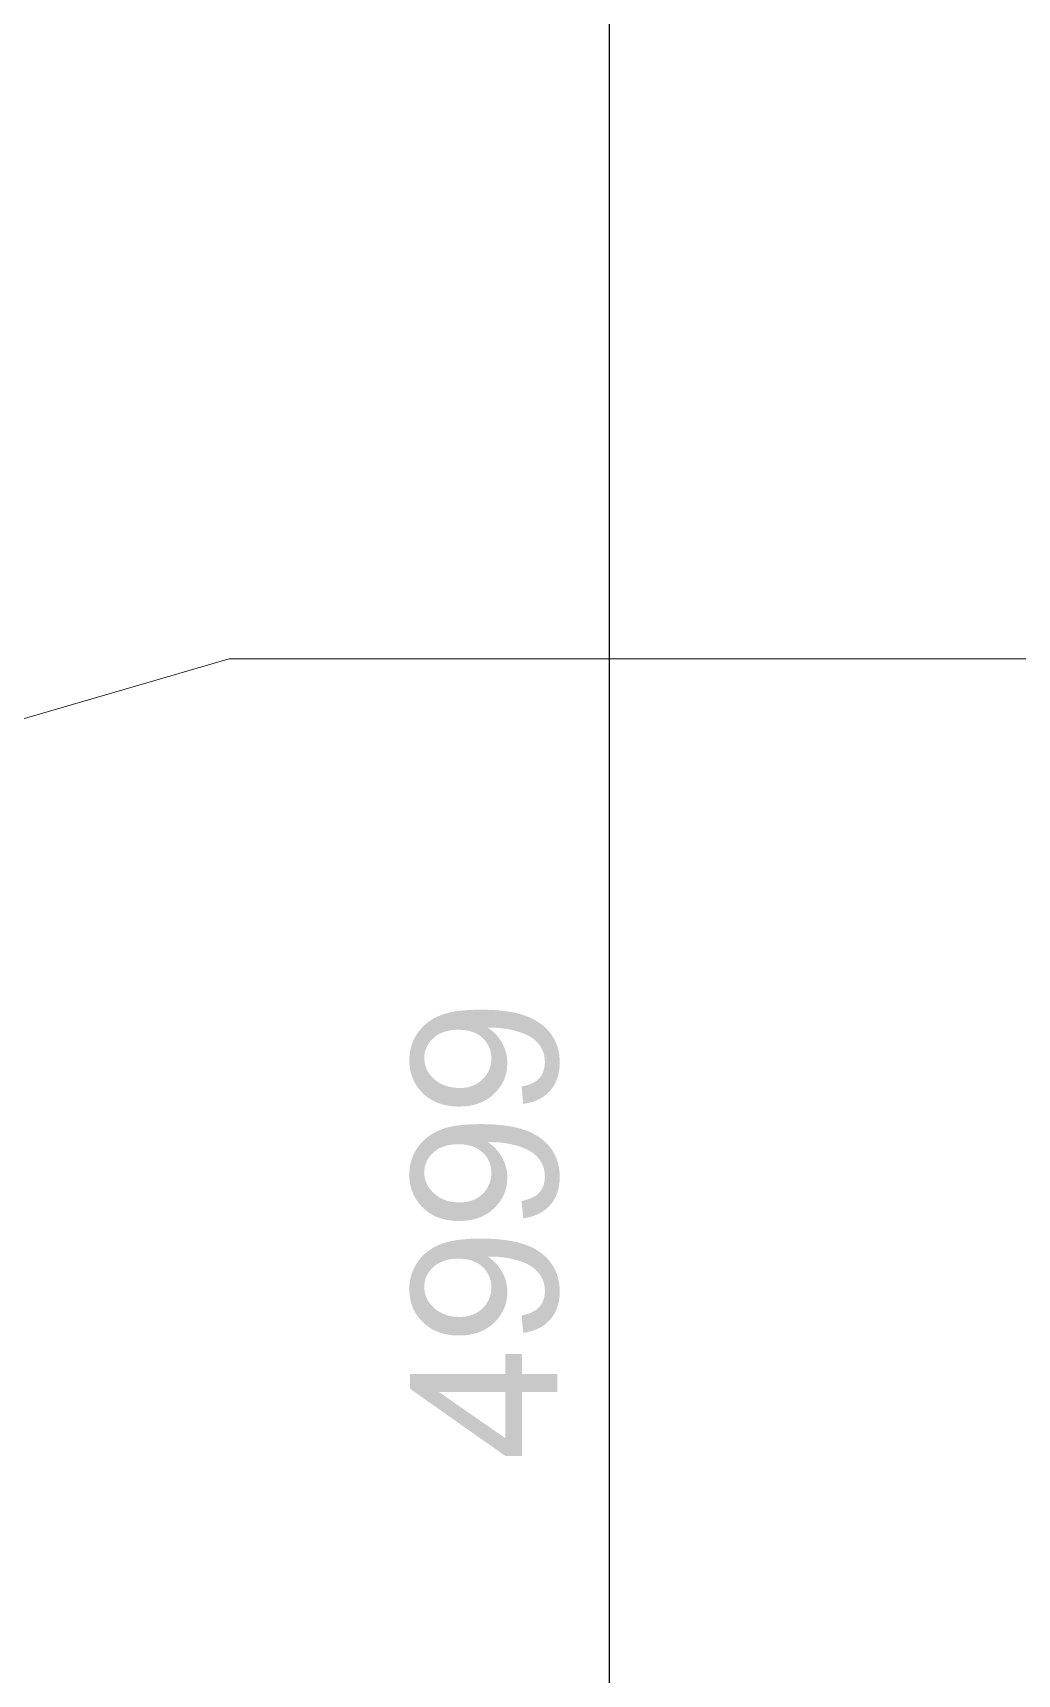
# Model space of a CAD drawing. Header units: millimetres. Extents: x -1336 to 24201, y -1370 to 16142.
# Drawn here: x 8993 to 10029, y 2032 to 3758 of the extents above; entities that cross this region are included whole.
import ezdxf

# ---------------------------------------------------------------- set-up
doc = ezdxf.new("R2010")
doc.units = ezdxf.units.MM
doc.layers.add('A-DIMS-MM', color=7, linetype='Continuous', lineweight=13)
doc.layers.add('A-ELEVATION', color=7, linetype='Continuous', lineweight=13)

msp = doc.modelspace()

# ---------------------------------------------------------------- hatches: boundary and pattern name
at = {"layer": 'A-DIMS-MM'}
h = msp.add_hatch(color=7, dxfattribs=at)
h.paths.add_polyline_path([(9545, 2328.6), (9507.9, 2328.6), (9507.9, 2261.4), (9490.4, 2261.4), (9390, 2332.1), (9390, 2347.7), (9490.4, 2347.7), (9490.4, 2368.6), (9507.9, 2368.6), (9507.9, 2347.7), (9545, 2347.7), (9545, 2328.6)])
h.paths.add_polyline_path([(9490.4, 2328.6), (9420.6, 2328.6), (9490.4, 2280.1), (9490.4, 2328.6)])
h.paths.add_polyline_path([(9509.2, 2390.9), (9507.5, 2409.2), (9509.1, 2409.5), (9510.6, 2409.9), (9512.1, 2410.2), (9513.5, 2410.6), (9514.8, 2411.1), (9516.1, 2411.5), (9517.4, 2412.1), (9518.6, 2412.6), (9519.7, 2413.2), (9520.8, 2413.8), (9521.9, 2414.4), (9522.8, 2415.1), (9523.8, 2415.8), (9524.6, 2416.5), (9525.4, 2417.3), (9526.2, 2418.1), (9526.9, 2418.9), (9527.5, 2419.8), (9528.2, 2420.7), (9528.7, 2421.6), (9529.2, 2422.5), (9529.7, 2423.5), (9530.2, 2424.5), (9530.5, 2425.6), (9530.9, 2426.6), (9531.2, 2427.7), (9531.4, 2428.9), (9531.6, 2430), (9531.8, 2431.2), (9531.9, 2432.4), (9532, 2433.6), (9532, 2434.9), (9531.9, 2437.1), (9531.7, 2439.2), (9531.4, 2441.2), (9531, 2443.1), (9530.4, 2445), (9529.7, 2446.8), (9528.9, 2448.6), (9528, 2450.3), (9526.9, 2451.9), (9525.8, 2453.4), (9524.6, 2454.9), (9523.3, 2456.3), (9521.9, 2457.6), (9520.4, 2458.9), (9518.9, 2460), (9517.2, 2461.1), (9515.5, 2462.2), (9513.6, 2463.1), (9511.5, 2464.1), (9509.4, 2465), (9507, 2465.9), (9504.5, 2466.7), (9501.9, 2467.5), (9499.1, 2468.2), (9496.3, 2468.9), (9493.4, 2469.5), (9490.5, 2469.9), (9487.6, 2470.3), (9484.7, 2470.7), (9481.7, 2470.9), (9478.8, 2471), (9475.9, 2471.1), (9475.1, 2471.1), (9474.3, 2471), (9473.2, 2471), (9472, 2471), (9473.2, 2470.2), (9474.3, 2469.5), (9475.3, 2468.7), (9476.4, 2467.8), (9477.4, 2467), (9478.4, 2466.1), (9479.3, 2465.2), (9480.3, 2464.2), (9481.2, 2463.2), (9482.1, 2462.2), (9482.9, 2461.1), (9483.8, 2460), (9484.6, 2458.9), (9485.3, 2457.8), (9486.1, 2456.6), (9486.8, 2455.4), (9487.5, 2454.1), (9488.1, 2452.9), (9488.7, 2451.6), (9489.3, 2450.3), (9489.8, 2449), (9490.2, 2447.7), (9490.7, 2446.4), (9491, 2445.1), (9491.4, 2443.7), (9491.7, 2442.4), (9491.9, 2441), (9492.1, 2439.6), (9492.3, 2438.2), (9492.4, 2436.8), (9492.4, 2435.4), (9492.5, 2433.9), (9492.4, 2431.6), (9492.2, 2429.2), (9492, 2426.9), (9491.6, 2424.7), (9491.1, 2422.5), (9490.5, 2420.3), (9489.8, 2418.2), (9489, 2416.2), (9488, 2414.2), (9487, 2412.2), (9485.9, 2410.3), (9484.6, 2408.4), (9483.2, 2406.6), (9481.8, 2404.8), (9480.2, 2403.1), (9478.5, 2401.4), (9476.7, 2399.8), (9474.9, 2398.3), (9473, 2396.9), (9471, 2395.6), (9468.9, 2394.4), (9466.8, 2393.3), (9464.6, 2392.3), (9462.3, 2391.4), (9460, 2390.6), (9457.6, 2389.9), (9455.1, 2389.4), (9452.6, 2388.9), (9450, 2388.5), (9447.3, 2388.3), (9444.5, 2388.1), (9441.7, 2388.1), (9438.8, 2388.1), (9436, 2388.3), (9433.2, 2388.5), (9430.5, 2388.9), (9427.9, 2389.4), (9425.3, 2390), (9422.8, 2390.7), (9420.4, 2391.5), (9418.1, 2392.5), (9415.8, 2393.5), (9413.6, 2394.6), (9411.5, 2395.9), (9409.5, 2397.2), (9407.5, 2398.7), (9405.6, 2400.3), (9403.7, 2402), (9402, 2403.7), (9400.4, 2405.5), (9398.9, 2407.4), (9397.5, 2409.4), (9396.2, 2411.3), (9395, 2413.4), (9393.9, 2415.5), (9393, 2417.6), (9392.1, 2419.8), (9391.4, 2422.1), (9390.8, 2424.4), (9390.3, 2426.8), (9389.9, 2429.2), (9389.6, 2431.7), (9389.4, 2434.2), (9389.4, 2436.8), (9389.4, 2438.7), (9389.5, 2440.5), (9389.7, 2442.4), (9389.9, 2444.2), (9390.2, 2446), (9390.5, 2447.8), (9390.9, 2449.5), (9391.4, 2451.3), (9391.9, 2453), (9392.5, 2454.7), (9393.2, 2456.4), (9393.9, 2458), (9394.7, 2459.7), (9395.6, 2461.3), (9396.5, 2462.9), (9397.5, 2464.5), (9398.6, 2466), (9399.7, 2467.5), (9400.8, 2468.9), (9402, 2470.3), (9403.3, 2471.7), (9404.6, 2473), (9406, 2474.3), (9407.4, 2475.5), (9408.9, 2476.6), (9410.4, 2477.8), (9412, 2478.8), (9413.6, 2479.9), (9415.3, 2480.8), (9417.1, 2481.8), (9418.9, 2482.6), (9420.7, 2483.5), (9422.7, 2484.3), (9424.7, 2485), (9426.8, 2485.7), (9429.1, 2486.3), (9431.4, 2486.9), (9433.9, 2487.4), (9436.5, 2487.9), (9439.2, 2488.4), (9441.9, 2488.7), (9444.8, 2489.1), (9447.8, 2489.3), (9450.9, 2489.6), (9454.1, 2489.8), (9457.4, 2489.9), (9460.8, 2490), (9464.3, 2490), (9468, 2490), (9471.6, 2489.9), (9475, 2489.8), (9478.4, 2489.6), (9481.7, 2489.4), (9484.9, 2489.1), (9488, 2488.7), (9491, 2488.4), (9493.9, 2487.9), (9496.7, 2487.5), (9499.5, 2486.9), (9502.1, 2486.4), (9504.6, 2485.7), (9507.1, 2485), (9509.4, 2484.3), (9511.6, 2483.5), (9513.8, 2482.7), (9515.9, 2481.8), (9517.9, 2480.9), (9519.9, 2479.9), (9521.8, 2478.9), (9523.7, 2477.8), (9525.4, 2476.7), (9527.1, 2475.5), (9528.8, 2474.3), (9530.4, 2473), (9531.9, 2471.7), (9533.3, 2470.3), (9534.7, 2468.9), (9536, 2467.4), (9537.3, 2465.9), (9538.4, 2464.3), (9539.6, 2462.7), (9540.6, 2461.1), (9541.6, 2459.4), (9542.5, 2457.7), (9543.3, 2456), (9544.1, 2454.2), (9544.7, 2452.4), (9545.3, 2450.5), (9545.9, 2448.6), (9546.3, 2446.7), (9546.7, 2444.8), (9547.1, 2442.8), (9547.3, 2440.7), (9547.5, 2438.7), (9547.6, 2436.6), (9547.6, 2434.5), (9547.6, 2432.2), (9547.5, 2430), (9547.3, 2427.9), (9547, 2425.8), (9546.7, 2423.8), (9546.2, 2421.8), (9545.7, 2419.8), (9545.1, 2418), (9544.4, 2416.1), (9543.7, 2414.3), (9542.9, 2412.6), (9542, 2410.9), (9541, 2409.3), (9539.9, 2407.8), (9538.8, 2406.2), (9537.5, 2404.8), (9536.3, 2403.4), (9534.9, 2402), (9533.5, 2400.8), (9532, 2399.6), (9530.4, 2398.5), (9528.8, 2397.4), (9527.1, 2396.4), (9525.4, 2395.5), (9523.6, 2394.7), (9521.7, 2394), (9519.8, 2393.3), (9517.8, 2392.7), (9515.7, 2392.1), (9513.6, 2391.6), (9511.4, 2391.2), (9509.2, 2390.9)])
h.paths.add_polyline_path([(9440.8, 2468.8), (9438.7, 2468.8), (9436.8, 2468.7), (9434.8, 2468.5), (9433, 2468.3), (9431.2, 2468), (9429.4, 2467.6), (9427.7, 2467.2), (9426.1, 2466.7), (9424.5, 2466.1), (9422.9, 2465.4), (9421.4, 2464.7), (9420, 2463.9), (9418.6, 2463.1), (9417.3, 2462.2), (9416, 2461.2), (9414.7, 2460.1), (9413.6, 2459), (9412.5, 2457.9), (9411.5, 2456.7), (9410.5, 2455.5), (9409.7, 2454.3), (9408.9, 2453.1), (9408.2, 2451.8), (9407.5, 2450.5), (9407, 2449.2), (9406.5, 2447.8), (9406.1, 2446.4), (9405.7, 2445), (9405.5, 2443.6), (9405.3, 2442.1), (9405.2, 2440.6), (9405.1, 2439.1), (9405.2, 2437.6), (9405.3, 2436), (9405.5, 2434.5), (9405.8, 2433), (9406.1, 2431.5), (9406.6, 2430.1), (9407.1, 2428.7), (9407.7, 2427.3), (9408.4, 2425.9), (9409.2, 2424.5), (9410, 2423.2), (9410.9, 2421.9), (9412, 2420.7), (9413.1, 2419.4), (9414.2, 2418.2), (9415.5, 2417), (9416.8, 2415.9), (9418.2, 2414.8), (9419.6, 2413.8), (9421, 2412.9), (9422.6, 2412.1), (9424.1, 2411.3), (9425.7, 2410.6), (9427.4, 2410), (9429.1, 2409.4), (9430.8, 2408.9), (9432.6, 2408.5), (9434.5, 2408.2), (9436.4, 2408), (9438.3, 2407.8), (9440.3, 2407.7), (9442.3, 2407.6), (9444.2, 2407.7), (9446, 2407.8), (9447.7, 2407.9), (9449.4, 2408.2), (9451, 2408.5), (9452.7, 2408.9), (9454.2, 2409.3), (9455.8, 2409.9), (9457.2, 2410.4), (9458.7, 2411.1), (9460.1, 2411.8), (9461.4, 2412.6), (9462.7, 2413.5), (9464, 2414.5), (9465.2, 2415.5), (9466.4, 2416.6), (9467.5, 2417.7), (9468.6, 2418.9), (9469.5, 2420.1), (9470.4, 2421.3), (9471.3, 2422.5), (9472, 2423.8), (9472.7, 2425.2), (9473.3, 2426.5), (9473.9, 2427.9), (9474.3, 2429.4), (9474.7, 2430.8), (9475.1, 2432.3), (9475.3, 2433.8), (9475.5, 2435.4), (9475.6, 2437), (9475.6, 2438.6), (9475.6, 2440.2), (9475.5, 2441.8), (9475.3, 2443.4), (9475.1, 2444.9), (9474.7, 2446.4), (9474.3, 2447.9), (9473.9, 2449.3), (9473.3, 2450.6), (9472.7, 2452), (9472, 2453.3), (9471.3, 2454.5), (9470.4, 2455.8), (9469.5, 2457), (9468.6, 2458.1), (9467.5, 2459.2), (9466.4, 2460.3), (9465.2, 2461.4), (9464, 2462.3), (9462.7, 2463.2), (9461.3, 2464.1), (9459.9, 2464.8), (9458.4, 2465.5), (9456.9, 2466.1), (9455.4, 2466.7), (9453.7, 2467.2), (9452, 2467.6), (9450.3, 2468), (9448.5, 2468.3), (9446.6, 2468.5), (9444.7, 2468.7), (9442.8, 2468.8), (9440.8, 2468.8)])
h.paths.add_polyline_path([(9509.2, 2511.3), (9507.5, 2529.6), (9509.1, 2529.9), (9510.6, 2530.3), (9512.1, 2530.7), (9513.5, 2531.1), (9514.8, 2531.5), (9516.1, 2532), (9517.4, 2532.5), (9518.6, 2533), (9519.7, 2533.6), (9520.8, 2534.2), (9521.9, 2534.8), (9522.8, 2535.5), (9523.8, 2536.2), (9524.6, 2536.9), (9525.4, 2537.7), (9526.2, 2538.5), (9526.9, 2539.3), (9527.5, 2540.2), (9528.2, 2541.1), (9528.7, 2542), (9529.2, 2543), (9529.7, 2544), (9530.2, 2545), (9530.5, 2546), (9530.9, 2547.1), (9531.2, 2548.2), (9531.4, 2549.3), (9531.6, 2550.4), (9531.8, 2551.6), (9531.9, 2552.8), (9532, 2554.1), (9532, 2555.3), (9531.9, 2557.5), (9531.7, 2559.6), (9531.4, 2561.6), (9531, 2563.6), (9530.4, 2565.4), (9529.7, 2567.3), (9528.9, 2569), (9528, 2570.7), (9526.9, 2572.3), (9525.8, 2573.9), (9524.6, 2575.3), (9523.3, 2576.7), (9521.9, 2578), (9520.4, 2579.3), (9518.9, 2580.5), (9517.2, 2581.5), (9515.5, 2582.6), (9513.6, 2583.6), (9511.5, 2584.5), (9509.4, 2585.4), (9507, 2586.3), (9504.5, 2587.1), (9501.9, 2587.9), (9499.1, 2588.6), (9496.3, 2589.3), (9493.4, 2589.9), (9490.5, 2590.4), (9487.6, 2590.8), (9484.7, 2591.1), (9481.7, 2591.3), (9478.8, 2591.4), (9475.9, 2591.5), (9475.1, 2591.5), (9474.3, 2591.5), (9473.2, 2591.4), (9472, 2591.4), (9473.2, 2590.6), (9474.3, 2589.9), (9475.3, 2589.1), (9476.4, 2588.3), (9477.4, 2587.4), (9478.4, 2586.5), (9479.3, 2585.6), (9480.3, 2584.6), (9481.2, 2583.6), (9482.1, 2582.6), (9482.9, 2581.6), (9483.8, 2580.5), (9484.6, 2579.3), (9485.3, 2578.2), (9486.1, 2577), (9486.8, 2575.8), (9487.5, 2574.5), (9488.1, 2573.3), (9488.7, 2572), (9489.3, 2570.7), (9489.8, 2569.4), (9490.2, 2568.1), (9490.7, 2566.8), (9491, 2565.5), (9491.4, 2564.1), (9491.7, 2562.8), (9491.9, 2561.4), (9492.1, 2560), (9492.3, 2558.6), (9492.4, 2557.2), (9492.4, 2555.8), (9492.5, 2554.4), (9492.4, 2552), (9492.2, 2549.7), (9492, 2547.4), (9491.6, 2545.1), (9491.1, 2542.9), (9490.5, 2540.8), (9489.8, 2538.7), (9489, 2536.6), (9488, 2534.6), (9487, 2532.6), (9485.9, 2530.7), (9484.6, 2528.8), (9483.2, 2527), (9481.8, 2525.2), (9480.2, 2523.5), (9478.5, 2521.8), (9476.7, 2520.2), (9474.9, 2518.7), (9473, 2517.3), (9471, 2516), (9468.9, 2514.8), (9466.8, 2513.7), (9464.6, 2512.7), (9462.3, 2511.8), (9460, 2511), (9457.6, 2510.4), (9455.1, 2509.8), (9452.6, 2509.3), (9450, 2509), (9447.3, 2508.7), (9444.5, 2508.5), (9441.7, 2508.5), (9438.8, 2508.5), (9436, 2508.7), (9433.2, 2509), (9430.5, 2509.4), (9427.9, 2509.8), (9425.3, 2510.4), (9422.8, 2511.1), (9420.4, 2512), (9418.1, 2512.9), (9415.8, 2513.9), (9413.6, 2515.1), (9411.5, 2516.3), (9409.5, 2517.7), (9407.5, 2519.1), (9405.6, 2520.7), (9403.7, 2522.4), (9402, 2524.2), (9400.4, 2526), (9398.9, 2527.9), (9397.5, 2529.8), (9396.2, 2531.8), (9395, 2533.8), (9393.9, 2535.9), (9393, 2538.1), (9392.1, 2540.3), (9391.4, 2542.5), (9390.8, 2544.8), (9390.3, 2547.2), (9389.9, 2549.6), (9389.6, 2552.1), (9389.4, 2554.6), (9389.4, 2557.2), (9389.4, 2559.1), (9389.5, 2561), (9389.7, 2562.8), (9389.9, 2564.6), (9390.2, 2566.4), (9390.5, 2568.2), (9390.9, 2570), (9391.4, 2571.7), (9391.9, 2573.4), (9392.5, 2575.1), (9393.2, 2576.8), (9393.9, 2578.5), (9394.7, 2580.1), (9395.6, 2581.7), (9396.5, 2583.3), (9397.5, 2584.9), (9398.6, 2586.4), (9399.7, 2587.9), (9400.8, 2589.4), (9402, 2590.8), (9403.3, 2592.1), (9404.6, 2593.4), (9406, 2594.7), (9407.4, 2595.9), (9408.9, 2597.1), (9410.4, 2598.2), (9412, 2599.3), (9413.6, 2600.3), (9415.3, 2601.3), (9417.1, 2602.2), (9418.9, 2603.1), (9420.7, 2603.9), (9422.7, 2604.7), (9424.7, 2605.4), (9426.8, 2606.1), (9429.1, 2606.8), (9431.4, 2607.3), (9433.9, 2607.9), (9436.5, 2608.4), (9439.2, 2608.8), (9441.9, 2609.2), (9444.8, 2609.5), (9447.8, 2609.8), (9450.9, 2610), (9454.1, 2610.2), (9457.4, 2610.3), (9460.8, 2610.4), (9464.3, 2610.4), (9468, 2610.4), (9471.6, 2610.3), (9475, 2610.2), (9478.4, 2610), (9481.7, 2609.8), (9484.9, 2609.5), (9488, 2609.2), (9491, 2608.8), (9493.9, 2608.4), (9496.7, 2607.9), (9499.5, 2607.4), (9502.1, 2606.8), (9504.6, 2606.2), (9507.1, 2605.5), (9509.4, 2604.7), (9511.6, 2604), (9513.8, 2603.1), (9515.9, 2602.3), (9517.9, 2601.3), (9519.9, 2600.3), (9521.8, 2599.3), (9523.7, 2598.2), (9525.4, 2597.1), (9527.1, 2595.9), (9528.8, 2594.7), (9530.4, 2593.4), (9531.9, 2592.1), (9533.3, 2590.7), (9534.7, 2589.3), (9536, 2587.9), (9537.3, 2586.3), (9538.4, 2584.8), (9539.6, 2583.2), (9540.6, 2581.5), (9541.6, 2579.8), (9542.5, 2578.1), (9543.3, 2576.4), (9544.1, 2574.6), (9544.7, 2572.8), (9545.3, 2570.9), (9545.9, 2569), (9546.3, 2567.1), (9546.7, 2565.2), (9547.1, 2563.2), (9547.3, 2561.2), (9547.5, 2559.1), (9547.6, 2557), (9547.6, 2554.9), (9547.6, 2552.7), (9547.5, 2550.5), (9547.3, 2548.3), (9547, 2546.2), (9546.7, 2544.2), (9546.2, 2542.2), (9545.7, 2540.3), (9545.1, 2538.4), (9544.4, 2536.6), (9543.7, 2534.8), (9542.9, 2533), (9542, 2531.4), (9541, 2529.7), (9539.9, 2528.2), (9538.8, 2526.7), (9537.5, 2525.2), (9536.3, 2523.8), (9534.9, 2522.5), (9533.5, 2521.2), (9532, 2520), (9530.4, 2518.9), (9528.8, 2517.8), (9527.1, 2516.9), (9525.4, 2516), (9523.6, 2515.1), (9521.7, 2514.4), (9519.8, 2513.7), (9517.8, 2513.1), (9515.7, 2512.5), (9513.6, 2512.1), (9511.4, 2511.7), (9509.2, 2511.3)])
h.paths.add_polyline_path([(9440.8, 2589.3), (9438.7, 2589.2), (9436.8, 2589.1), (9434.8, 2589), (9433, 2588.7), (9431.2, 2588.4), (9429.4, 2588), (9427.7, 2587.6), (9426.1, 2587.1), (9424.5, 2586.5), (9422.9, 2585.9), (9421.4, 2585.1), (9420, 2584.4), (9418.6, 2583.5), (9417.3, 2582.6), (9416, 2581.6), (9414.7, 2580.5), (9413.6, 2579.4), (9412.5, 2578.3), (9411.5, 2577.1), (9410.5, 2576), (9409.7, 2574.7), (9408.9, 2573.5), (9408.2, 2572.2), (9407.5, 2570.9), (9407, 2569.6), (9406.5, 2568.3), (9406.1, 2566.9), (9405.7, 2565.5), (9405.5, 2564), (9405.3, 2562.6), (9405.2, 2561.1), (9405.1, 2559.6), (9405.2, 2558), (9405.3, 2556.4), (9405.5, 2554.9), (9405.8, 2553.4), (9406.1, 2551.9), (9406.6, 2550.5), (9407.1, 2549.1), (9407.7, 2547.7), (9408.4, 2546.3), (9409.2, 2545), (9410, 2543.7), (9410.9, 2542.4), (9412, 2541.1), (9413.1, 2539.9), (9414.2, 2538.6), (9415.5, 2537.5), (9416.8, 2536.3), (9418.2, 2535.3), (9419.6, 2534.3), (9421, 2533.3), (9422.6, 2532.5), (9424.1, 2531.7), (9425.7, 2531), (9427.4, 2530.4), (9429.1, 2529.8), (9430.8, 2529.4), (9432.6, 2529), (9434.5, 2528.6), (9436.4, 2528.4), (9438.3, 2528.2), (9440.3, 2528.1), (9442.3, 2528), (9444.2, 2528.1), (9446, 2528.2), (9447.7, 2528.4), (9449.4, 2528.6), (9451, 2528.9), (9452.7, 2529.3), (9454.2, 2529.8), (9455.8, 2530.3), (9457.2, 2530.9), (9458.7, 2531.5), (9460.1, 2532.3), (9461.4, 2533.1), (9462.7, 2533.9), (9464, 2534.9), (9465.2, 2535.9), (9466.4, 2537), (9467.5, 2538.1), (9468.6, 2539.3), (9469.5, 2540.5), (9470.4, 2541.7), (9471.3, 2543), (9472, 2544.3), (9472.7, 2545.6), (9473.3, 2547), (9473.9, 2548.4), (9474.3, 2549.8), (9474.7, 2551.2), (9475.1, 2552.7), (9475.3, 2554.3), (9475.5, 2555.8), (9475.6, 2557.4), (9475.6, 2559), (9475.6, 2560.7), (9475.5, 2562.3), (9475.3, 2563.8), (9475.1, 2565.3), (9474.7, 2566.8), (9474.3, 2568.3), (9473.9, 2569.7), (9473.3, 2571.1), (9472.7, 2572.4), (9472, 2573.7), (9471.3, 2575), (9470.4, 2576.2), (9469.5, 2577.4), (9468.6, 2578.6), (9467.5, 2579.7), (9466.4, 2580.8), (9465.2, 2581.8), (9464, 2582.7), (9462.7, 2583.6), (9461.3, 2584.5), (9459.9, 2585.2), (9458.4, 2585.9), (9456.9, 2586.6), (9455.4, 2587.1), (9453.7, 2587.6), (9452, 2588.1), (9450.3, 2588.4), (9448.5, 2588.7), (9446.6, 2589), (9444.7, 2589.1), (9442.8, 2589.2), (9440.8, 2589.3)])
h.paths.add_polyline_path([(9509.2, 2631.8), (9507.5, 2650.1), (9509.1, 2650.4), (9510.6, 2650.7), (9512.1, 2651.1), (9513.5, 2651.5), (9514.8, 2651.9), (9516.1, 2652.4), (9517.4, 2652.9), (9518.6, 2653.4), (9519.7, 2654), (9520.8, 2654.6), (9521.9, 2655.3), (9522.8, 2655.9), (9523.8, 2656.6), (9524.6, 2657.4), (9525.4, 2658.1), (9526.2, 2658.9), (9526.9, 2659.8), (9527.5, 2660.6), (9528.2, 2661.5), (9528.7, 2662.4), (9529.2, 2663.4), (9529.7, 2664.4), (9530.2, 2665.4), (9530.5, 2666.4), (9530.9, 2667.5), (9531.2, 2668.6), (9531.4, 2669.7), (9531.6, 2670.9), (9531.8, 2672), (9531.9, 2673.2), (9532, 2674.5), (9532, 2675.8), (9531.9, 2677.9), (9531.7, 2680), (9531.4, 2682), (9531, 2684), (9530.4, 2685.9), (9529.7, 2687.7), (9528.9, 2689.4), (9528, 2691.1), (9526.9, 2692.8), (9525.8, 2694.3), (9524.6, 2695.8), (9523.3, 2697.1), (9521.9, 2698.5), (9520.4, 2699.7), (9518.9, 2700.9), (9517.2, 2702), (9515.5, 2703), (9513.6, 2704), (9511.5, 2705), (9509.4, 2705.9), (9507, 2706.7), (9504.5, 2707.5), (9501.9, 2708.3), (9499.1, 2709.1), (9496.3, 2709.7), (9493.4, 2710.3), (9490.5, 2710.8), (9487.6, 2711.2), (9484.7, 2711.5), (9481.7, 2711.7), (9478.8, 2711.9), (9475.9, 2711.9), (9475.1, 2711.9), (9474.3, 2711.9), (9473.2, 2711.9), (9472, 2711.8), (9473.2, 2711.1), (9474.3, 2710.3), (9475.3, 2709.5), (9476.4, 2708.7), (9477.4, 2707.8), (9478.4, 2706.9), (9479.3, 2706), (9480.3, 2705.1), (9481.2, 2704.1), (9482.1, 2703), (9482.9, 2702), (9483.8, 2700.9), (9484.6, 2699.8), (9485.3, 2698.6), (9486.1, 2697.4), (9486.8, 2696.2), (9487.5, 2695), (9488.1, 2693.7), (9488.7, 2692.4), (9489.3, 2691.2), (9489.8, 2689.9), (9490.2, 2688.6), (9490.7, 2687.2), (9491, 2685.9), (9491.4, 2684.6), (9491.7, 2683.2), (9491.9, 2681.8), (9492.1, 2680.5), (9492.3, 2679.1), (9492.4, 2677.7), (9492.4, 2676.2), (9492.5, 2674.8), (9492.4, 2672.4), (9492.2, 2670.1), (9492, 2667.8), (9491.6, 2665.5), (9491.1, 2663.4), (9490.5, 2661.2), (9489.8, 2659.1), (9489, 2657), (9488, 2655), (9487, 2653.1), (9485.9, 2651.1), (9484.6, 2649.3), (9483.2, 2647.4), (9481.8, 2645.7), (9480.2, 2643.9), (9478.5, 2642.2), (9476.7, 2640.6), (9474.9, 2639.1), (9473, 2637.7), (9471, 2636.4), (9468.9, 2635.2), (9466.8, 2634.1), (9464.6, 2633.1), (9462.3, 2632.2), (9460, 2631.5), (9457.6, 2630.8), (9455.1, 2630.2), (9452.6, 2629.7), (9450, 2629.4), (9447.3, 2629.1), (9444.5, 2629), (9441.7, 2628.9), (9438.8, 2629), (9436, 2629.1), (9433.2, 2629.4), (9430.5, 2629.8), (9427.9, 2630.3), (9425.3, 2630.9), (9422.8, 2631.6), (9420.4, 2632.4), (9418.1, 2633.3), (9415.8, 2634.3), (9413.6, 2635.5), (9411.5, 2636.7), (9409.5, 2638.1), (9407.5, 2639.6), (9405.6, 2641.1), (9403.7, 2642.8), (9402, 2644.6), (9400.4, 2646.4), (9398.9, 2648.3), (9397.5, 2650.2), (9396.2, 2652.2), (9395, 2654.2), (9393.9, 2656.3), (9393, 2658.5), (9392.1, 2660.7), (9391.4, 2662.9), (9390.8, 2665.3), (9390.3, 2667.6), (9389.9, 2670.1), (9389.6, 2672.5), (9389.4, 2675.1), (9389.4, 2677.7), (9389.4, 2679.5), (9389.5, 2681.4), (9389.7, 2683.2), (9389.9, 2685.1), (9390.2, 2686.9), (9390.5, 2688.6), (9390.9, 2690.4), (9391.4, 2692.1), (9391.9, 2693.8), (9392.5, 2695.5), (9393.2, 2697.2), (9393.9, 2698.9), (9394.7, 2700.5), (9395.6, 2702.1), (9396.5, 2703.7), (9397.5, 2705.3), (9398.6, 2706.8), (9399.7, 2708.3), (9400.8, 2709.8), (9402, 2711.2), (9403.3, 2712.5), (9404.6, 2713.9), (9406, 2715.1), (9407.4, 2716.3), (9408.9, 2717.5), (9410.4, 2718.6), (9412, 2719.7), (9413.6, 2720.7), (9415.3, 2721.7), (9417.1, 2722.6), (9418.9, 2723.5), (9420.7, 2724.3), (9422.7, 2725.1), (9424.7, 2725.9), (9426.8, 2726.5), (9429.1, 2727.2), (9431.4, 2727.8), (9433.9, 2728.3), (9436.5, 2728.8), (9439.2, 2729.2), (9441.9, 2729.6), (9444.8, 2729.9), (9447.8, 2730.2), (9450.9, 2730.4), (9454.1, 2730.6), (9457.4, 2730.7), (9460.8, 2730.8), (9464.3, 2730.8), (9468, 2730.8), (9471.6, 2730.7), (9475, 2730.6), (9478.4, 2730.4), (9481.7, 2730.2), (9484.9, 2729.9), (9488, 2729.6), (9491, 2729.2), (9493.9, 2728.8), (9496.7, 2728.3), (9499.5, 2727.8), (9502.1, 2727.2), (9504.6, 2726.6), (9507.1, 2725.9), (9509.4, 2725.2), (9511.6, 2724.4), (9513.8, 2723.6), (9515.9, 2722.7), (9517.9, 2721.7), (9519.9, 2720.8), (9521.8, 2719.7), (9523.7, 2718.7), (9525.4, 2717.5), (9527.1, 2716.4), (9528.8, 2715.1), (9530.4, 2713.9), (9531.9, 2712.5), (9533.3, 2711.2), (9534.7, 2709.8), (9536, 2708.3), (9537.3, 2706.8), (9538.4, 2705.2), (9539.6, 2703.6), (9540.6, 2701.9), (9541.6, 2700.3), (9542.5, 2698.6), (9543.3, 2696.8), (9544.1, 2695), (9544.7, 2693.2), (9545.3, 2691.4), (9545.9, 2689.5), (9546.3, 2687.6), (9546.7, 2685.6), (9547.1, 2683.6), (9547.3, 2681.6), (9547.5, 2679.5), (9547.6, 2677.5), (9547.6, 2675.3), (9547.6, 2673.1), (9547.5, 2670.9), (9547.3, 2668.7), (9547, 2666.7), (9546.7, 2664.6), (9546.2, 2662.6), (9545.7, 2660.7), (9545.1, 2658.8), (9544.4, 2657), (9543.7, 2655.2), (9542.9, 2653.5), (9542, 2651.8), (9541, 2650.2), (9539.9, 2648.6), (9538.8, 2647.1), (9537.5, 2645.6), (9536.3, 2644.2), (9534.9, 2642.9), (9533.5, 2641.6), (9532, 2640.4), (9530.4, 2639.3), (9528.8, 2638.3), (9527.1, 2637.3), (9525.4, 2636.4), (9523.6, 2635.6), (9521.7, 2634.8), (9519.8, 2634.1), (9517.8, 2633.5), (9515.7, 2633), (9513.6, 2632.5), (9511.4, 2632.1), (9509.2, 2631.8)])
h.paths.add_polyline_path([(9440.8, 2709.7), (9438.7, 2709.7), (9436.8, 2709.6), (9434.8, 2709.4), (9433, 2709.1), (9431.2, 2708.8), (9429.4, 2708.5), (9427.7, 2708), (9426.1, 2707.5), (9424.5, 2706.9), (9422.9, 2706.3), (9421.4, 2705.6), (9420, 2704.8), (9418.6, 2703.9), (9417.3, 2703), (9416, 2702), (9414.7, 2701), (9413.6, 2699.9), (9412.5, 2698.7), (9411.5, 2697.6), (9410.5, 2696.4), (9409.7, 2695.2), (9408.9, 2693.9), (9408.2, 2692.7), (9407.5, 2691.4), (9407, 2690), (9406.5, 2688.7), (9406.1, 2687.3), (9405.7, 2685.9), (9405.5, 2684.5), (9405.3, 2683), (9405.2, 2681.5), (9405.1, 2680), (9405.2, 2678.4), (9405.3, 2676.9), (9405.5, 2675.3), (9405.8, 2673.8), (9406.1, 2672.4), (9406.6, 2670.9), (9407.1, 2669.5), (9407.7, 2668.1), (9408.4, 2666.7), (9409.2, 2665.4), (9410, 2664.1), (9410.9, 2662.8), (9412, 2661.5), (9413.1, 2660.3), (9414.2, 2659.1), (9415.5, 2657.9), (9416.8, 2656.7), (9418.2, 2655.7), (9419.6, 2654.7), (9421, 2653.8), (9422.6, 2652.9), (9424.1, 2652.1), (9425.7, 2651.5), (9427.4, 2650.8), (9429.1, 2650.3), (9430.8, 2649.8), (9432.6, 2649.4), (9434.5, 2649.1), (9436.4, 2648.8), (9438.3, 2648.6), (9440.3, 2648.5), (9442.3, 2648.5), (9444.2, 2648.5), (9446, 2648.6), (9447.7, 2648.8), (9449.4, 2649), (9451, 2649.3), (9452.7, 2649.7), (9454.2, 2650.2), (9455.8, 2650.7), (9457.2, 2651.3), (9458.7, 2652), (9460.1, 2652.7), (9461.4, 2653.5), (9462.7, 2654.4), (9464, 2655.3), (9465.2, 2656.3), (9466.4, 2657.4), (9467.5, 2658.5), (9468.6, 2659.7), (9469.5, 2660.9), (9470.4, 2662.1), (9471.3, 2663.4), (9472, 2664.7), (9472.7, 2666), (9473.3, 2667.4), (9473.9, 2668.8), (9474.3, 2670.2), (9474.7, 2671.7), (9475.1, 2673.2), (9475.3, 2674.7), (9475.5, 2676.2), (9475.6, 2677.8), (9475.6, 2679.5), (9475.6, 2681.1), (9475.5, 2682.7), (9475.3, 2684.2), (9475.1, 2685.8), (9474.7, 2687.3), (9474.3, 2688.7), (9473.9, 2690.1), (9473.3, 2691.5), (9472.7, 2692.8), (9472, 2694.1), (9471.3, 2695.4), (9470.4, 2696.6), (9469.5, 2697.8), (9468.6, 2699), (9467.5, 2700.1), (9466.4, 2701.2), (9465.2, 2702.2), (9464, 2703.2), (9462.7, 2704.1), (9461.3, 2704.9), (9459.9, 2705.7), (9458.4, 2706.4), (9456.9, 2707), (9455.4, 2707.6), (9453.7, 2708.1), (9452, 2708.5), (9450.3, 2708.9), (9448.5, 2709.2), (9446.6, 2709.4), (9444.7, 2709.6), (9442.8, 2709.7), (9440.8, 2709.7)])

# ---------------------------------------------------------------- linework, layer by layer
at = {"color": 7}
msp.add_line((9600, 60), (9600, 4939), dxfattribs=at)
at = {"layer": 'A-ELEVATION'}
for p, q in [((6450, 2300), (9200, 3100)), ((9200, 3100), (10050, 3100))]:
    msp.add_line(p, q, dxfattribs=at)

doc.saveas('drawing.dxf')
